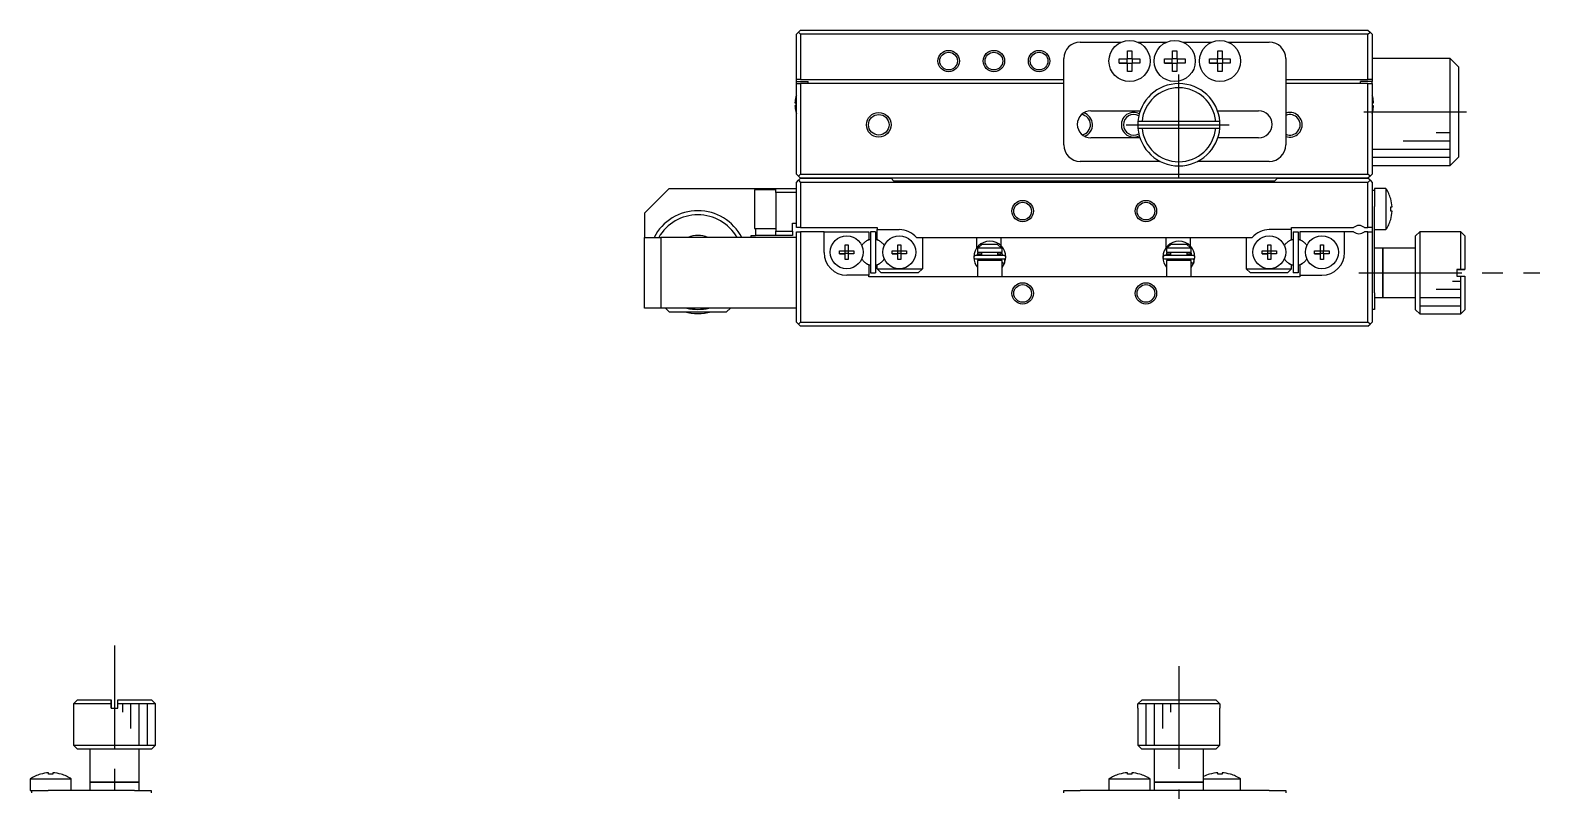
# Model space of a CAD drawing. Extents: x -6 to 377, y 19 to 284.
# Drawn here: x -4.5 to 179.1, y 191.7 to 284.2 of the extents above; entities that cross this region are included whole.
import ezdxf

# ---------------------------------------------------------------- set-up
doc = ezdxf.new("R2010")
doc.units = 0
doc.header["$LTSCALE"] = 10
doc.linetypes.add('CENTER', pattern=[2, 1.25, -0.25, 0.25, -0.25])
doc.layers.get('0').update_dxf_attribs({"linetype": 'CONTINUOUS'})
doc.layers.add('CENTER', color=1, linetype='CENTER')

msp = doc.modelspace()

# ---------------------------------------------------------------- linework, layer by layer
at = {"color": 7, "linetype": 'CONTINUOUS'}
for p, q in [((88.688651, 283.667395), (88.938651, 283.917395)), ((88.688651, 278.167395), (88.688651, 283.667395)), ((88.938651, 283.917395), (89.188651, 284.167395)), ((88.938651, 283.917395), (89.188651, 283.667395)), ((89.188651, 284.167395), (158.188651, 284.167395)), ((158.188651, 283.667395), (89.188651, 283.667395)), ((89.188651, 283.667395), (89.188651, 278.167395)), ((158.188651, 284.167395), (158.438651, 283.917395)), ((158.188651, 283.667395), (158.438651, 283.917395)), ((158.188651, 278.167395), (158.188651, 283.667395)), ((158.438651, 283.917395), (158.688651, 283.667395)), ((158.688651, 283.667395), (158.688651, 278.167395)), ((123.188651, 282.717395), (128.208855, 282.717395)), ((128.928651, 281.675985), (129.448651, 281.675985)), ((128.928651, 280.677395), (128.928651, 281.675985)), ((129.448651, 281.675985), (129.448651, 280.677395)), ((130.168447, 282.717395), (133.708855, 282.717395)), ((134.428651, 281.675985), (134.948651, 281.675985)), ((134.428651, 280.677395), (134.428651, 281.675985)), ((134.948651, 281.675985), (134.948651, 280.677395)), ((135.668447, 282.717395), (139.208855, 282.717395)), ((139.928651, 281.675985), (140.448651, 281.675985)), ((139.928651, 280.677395), (139.928651, 281.675985)), ((140.448651, 281.675985), (140.448651, 280.677395)), ((141.168447, 282.717395), (146.188651, 282.717395)), ((121.188651, 270.217395), (121.188651, 280.717395)), ((127.930061, 280.157395), (127.930061, 280.677395)), ((127.930061, 280.677395), (128.928651, 280.677395)), ((128.928651, 280.157395), (127.930061, 280.157395)), ((127.930061, 280.157395), (128.887276, 280.157395)), ((128.887276, 280.157395), (128.887276, 280.677395)), ((128.928651, 280.157395), (128.887276, 280.157395)), ((128.928651, 280.71877), (129.448651, 280.71877)), ((128.928651, 279.158806), (128.928651, 280.157395)), ((129.448651, 280.11602), (128.928651, 280.11602)), ((129.448651, 279.158806), (128.928651, 279.158806)), ((129.448651, 280.677395), (130.44724, 280.677395)), ((129.448651, 280.157395), (129.448651, 279.158806)), ((130.44724, 280.157395), (129.448651, 280.157395)), ((129.490026, 280.157395), (129.448651, 280.157395)), ((129.490026, 280.677395), (129.490026, 280.157395)), ((130.44724, 280.157395), (129.490026, 280.157395)), ((130.44724, 280.677395), (130.44724, 280.157395)), ((133.430061, 280.157395), (133.430061, 280.677395)), ((133.430061, 280.677395), (134.428651, 280.677395)), ((134.428651, 280.157395), (133.430061, 280.157395)), ((133.430061, 280.157395), (134.387276, 280.157395)), ((134.387276, 280.157395), (134.387276, 280.677395)), ((134.428651, 280.157395), (134.387276, 280.157395)), ((134.428651, 280.71877), (134.948651, 280.71877)), ((134.428651, 279.158806), (134.428651, 280.157395)), ((134.948651, 280.11602), (134.428651, 280.11602)), ((134.948651, 279.158806), (134.428651, 279.158806)), ((134.948651, 280.677395), (135.94724, 280.677395)), ((134.948651, 280.157395), (134.948651, 279.158806)), ((135.94724, 280.157395), (134.948651, 280.157395)), ((134.990026, 280.157395), (134.948651, 280.157395)), ((134.990026, 280.677395), (134.990026, 280.157395)), ((135.94724, 280.157395), (134.990026, 280.157395)), ((135.94724, 280.677395), (135.94724, 280.157395)), ((138.930061, 280.157395), (138.930061, 280.677395)), ((138.930061, 280.677395), (139.928651, 280.677395)), ((139.928651, 280.157395), (138.930061, 280.157395)), ((138.930061, 280.157395), (139.887276, 280.157395)), ((139.887276, 280.157395), (139.887276, 280.677395)), ((139.928651, 280.157395), (139.887276, 280.157395)), ((139.928651, 280.71877), (140.448651, 280.71877)), ((139.928651, 279.158806), (139.928651, 280.157395)), ((140.448651, 280.11602), (139.928651, 280.11602)), ((140.448651, 279.158806), (139.928651, 279.158806)), ((140.448651, 280.677395), (141.44724, 280.677395)), ((140.448651, 280.157395), (140.448651, 279.158806)), ((141.44724, 280.157395), (140.448651, 280.157395)), ((140.490026, 280.157395), (140.448651, 280.157395)), ((140.490026, 280.677395), (140.490026, 280.157395)), ((141.44724, 280.157395), (140.490026, 280.157395)), ((141.44724, 280.677395), (141.44724, 280.157395)), ((148.188651, 280.717395), (148.188651, 270.217395)), ((168.188651, 280.717395), (158.688651, 280.717395)), ((168.188651, 274.158527), (168.188651, 280.717395)), ((169.188651, 279.717395), (168.188651, 280.717395)), ((169.188651, 279.717395), (169.188651, 274.167584)), ((89.188651, 278.167395), (88.688651, 278.167395)), ((88.688651, 277.917395), (88.688651, 278.167395)), ((88.688651, 277.917395), (90.088651, 277.917395)), ((88.688651, 277.667395), (88.688651, 277.917395)), ((88.688651, 266.667395), (88.688651, 277.667395)), ((88.688651, 277.667395), (89.188651, 277.667395)), ((89.188651, 278.167395), (121.188651, 278.167395)), ((89.188651, 277.667395), (89.188651, 266.667395)), ((121.188651, 277.667395), (89.188651, 277.667395)), ((90.088651, 277.667395), (90.088651, 277.917395)), ((148.188651, 278.167395), (158.188651, 278.167395)), ((158.188651, 277.667395), (148.188651, 277.667395)), ((158.688651, 277.917395), (157.288651, 277.917395)), ((157.288651, 277.667395), (157.288651, 277.917395)), ((158.688651, 278.167395), (158.188651, 278.167395)), ((158.188651, 266.667395), (158.188651, 277.667395)), ((158.188651, 277.667395), (158.688651, 277.667395)), ((158.688651, 278.167395), (158.688651, 277.917395)), ((158.688651, 277.667395), (158.688651, 277.917395)), ((158.688651, 277.667395), (158.688651, 266.667395)), ((88.614507, 276.056011), (88.619129, 276.053757)), ((158.758173, 276.053757), (158.762795, 276.056011)), ((88.498792, 275.347395), (88.619129, 275.347395)), ((88.619129, 274.987395), (88.498792, 274.987395)), ((88.619129, 274.281034), (88.614507, 274.278779)), ((88.619129, 275.347395), (88.619129, 274.987395)), ((124.488651, 274.367395), (130.486524, 274.367395)), ((139.890778, 274.367395), (144.888651, 274.367395)), ((158.758173, 275.347395), (158.87851, 275.347395)), ((158.758173, 274.987395), (158.758173, 275.347395)), ((158.87851, 274.987395), (158.758173, 274.987395)), ((158.762795, 274.278779), (158.758173, 274.281034)), ((168.188651, 267.717395), (168.188651, 274.158527)), ((169.188651, 274.167584), (169.188651, 268.717395)), ((130.706464, 273.067395), (130.204677, 273.067395)), ((130.204677, 272.267395), (130.706464, 272.267395)), ((130.204677, 272.267395), (140.172625, 272.267395)), ((139.670838, 273.067395), (130.706464, 273.067395)), ((130.706464, 272.267395), (139.670838, 272.267395)), ((140.172625, 273.067395), (139.670838, 273.067395)), ((139.670838, 272.267395), (140.172625, 272.267395)), ((130.451563, 271.067395), (124.488651, 271.067395)), ((144.888651, 271.067395), (139.925739, 271.067395)), ((132.908848, 268.217395), (123.188651, 268.217395)), ((146.188651, 268.217395), (137.468453, 268.217395)), ((168.188651, 267.717395), (169.188651, 268.717395)), ((88.938651, 266.417395), (88.688651, 266.667395)), ((89.188651, 266.667395), (88.938651, 266.417395)), ((89.188651, 266.167395), (88.938651, 266.417395)), ((89.188651, 266.667395), (158.188651, 266.667395)), ((158.438651, 266.417395), (158.188651, 266.667395)), ((158.438651, 266.417395), (158.188651, 266.167395)), ((158.688651, 266.667395), (158.438651, 266.417395)), ((158.688651, 267.717395), (168.188651, 267.717395)), ((73.188651, 264.917395), (70.188651, 261.917395)), ((73.188651, 264.917395), (83.688651, 264.917395)), ((83.588651, 264.767395), (83.588651, 260.067395)), ((86.188651, 264.767395), (83.588651, 264.767395)), ((83.688651, 264.848217), (83.688651, 264.917395)), ((83.688651, 264.917395), (86.188651, 264.917395)), ((83.688651, 264.848217), (83.688651, 264.767395)), ((86.188651, 264.848217), (83.688651, 264.848217)), ((86.188651, 264.917395), (88.688651, 264.917395)), ((86.188651, 264.417395), (86.188651, 264.917395)), ((88.688651, 264.417395), (86.188651, 264.417395)), ((86.188651, 264.417395), (86.188651, 259.717395)), ((88.688651, 265.667395), (88.938651, 265.917395)), ((88.688651, 260.167395), (88.688651, 265.667395)), ((89.188651, 266.167395), (88.938651, 265.917395)), ((88.938651, 265.917395), (89.188651, 265.667395)), ((89.188651, 266.167395), (100.188651, 266.167395)), ((158.188651, 266.167395), (89.188651, 266.167395)), ((89.188651, 265.667395), (89.188651, 260.167395)), ((158.188651, 265.667395), (89.188651, 265.667395)), ((100.538651, 265.817395), (100.188651, 266.167395)), ((146.838651, 265.817395), (100.538651, 265.817395)), ((147.188651, 266.167395), (146.838651, 265.817395)), ((147.188651, 266.167395), (158.188651, 266.167395)), ((158.438651, 265.917395), (158.188651, 266.167395)), ((158.188651, 265.667395), (158.438651, 265.917395)), ((158.188651, 260.167395), (158.188651, 265.667395)), ((158.438651, 265.917395), (158.688651, 265.667395)), ((158.688651, 265.667395), (158.688651, 260.167395)), ((158.688651, 264.717395), (158.988651, 264.717395)), ((158.988651, 264.917395), (158.988651, 264.717395)), ((160.380308, 264.917395), (158.988651, 264.917395)), ((158.988651, 264.717395), (158.988651, 262.717395)), ((160.380308, 264.917395), (160.380308, 259.917395)), ((158.988651, 261.342395), (158.988651, 262.717395)), ((160.951232, 263.675985), (160.958087, 263.679328)), ((160.951232, 262.157395), (160.951232, 262.677395)), ((160.951232, 262.677395), (161.123603, 262.677395)), ((70.188651, 261.917395), (70.188651, 258.967395)), ((158.988651, 252.217395), (158.988651, 261.342395)), ((161.123603, 262.157395), (160.951232, 262.157395)), ((160.958087, 261.155462), (160.951232, 261.158806)), ((70.188651, 250.367395), (70.188651, 258.967395)), ((70.188651, 258.967395), (72.188651, 258.967395)), ((72.188651, 258.967395), (72.188651, 250.367395)), ((88.688651, 258.967395), (72.188651, 258.967395)), ((83.188651, 258.967395), (83.188651, 259.217395)), ((83.188651, 259.217395), (83.688651, 259.217395)), ((83.588651, 260.067395), (86.188651, 260.067395)), ((83.688651, 260.067395), (83.688651, 259.257659)), ((83.688651, 259.257659), (86.188651, 259.257659)), ((83.688651, 259.217395), (83.688651, 259.257659)), ((86.188651, 259.217395), (83.688651, 259.217395)), ((86.188651, 259.717395), (88.188651, 259.717395)), ((86.188651, 259.217395), (86.188651, 259.717395)), ((88.188651, 259.217395), (86.188651, 259.217395)), ((88.188651, 260.717395), (88.688651, 260.717395)), ((88.188651, 259.717395), (88.188651, 260.717395)), ((88.188651, 259.717395), (88.188651, 259.217395)), ((89.188651, 260.167395), (88.688651, 260.167395)), ((88.688651, 248.667395), (88.688651, 259.667395)), ((88.688651, 259.667395), (89.188651, 259.667395)), ((89.188651, 260.167395), (98.488651, 260.167395)), ((89.188651, 259.667395), (89.188651, 248.667395)), ((92.038651, 259.667395), (89.188651, 259.667395)), ((92.038651, 257.117395), (92.038651, 259.667395)), ((92.038651, 259.667395), (97.488651, 259.667395)), ((97.488651, 259.667395), (97.488651, 258.711807)), ((97.688651, 259.667395), (97.688651, 254.667395)), ((98.288651, 259.667395), (97.688651, 259.667395)), ((98.288651, 259.667395), (98.288651, 254.667395)), ((98.488651, 260.167395), (98.488651, 259.917395)), ((98.488651, 259.917395), (101.188651, 259.917395)), ((98.488651, 258.711807), (98.488651, 259.917395)), ((103.267713, 258.967395), (111.013651, 258.967395)), ((103.988651, 258.967395), (103.988651, 255.167395)), ((110.588651, 258.967395), (110.588651, 257.649468)), ((111.013651, 258.967395), (113.163651, 258.967395)), ((113.163651, 258.967395), (134.013651, 258.967395)), ((113.588651, 257.918712), (113.588651, 258.967395)), ((133.588651, 258.967395), (133.588651, 257.649468)), ((134.013651, 258.967395), (136.163651, 258.967395)), ((136.163651, 258.967395), (144.109589, 258.967395)), ((136.588651, 257.918712), (136.588651, 258.967395)), ((143.388651, 258.967395), (143.388651, 255.167395)), ((148.888651, 259.917395), (146.188651, 259.917395)), ((148.888651, 260.167395), (156.427213, 260.167395)), ((148.888651, 259.917395), (148.888651, 260.167395)), ((148.888651, 258.711807), (148.888651, 259.917395)), ((149.088651, 259.667395), (149.088651, 254.667395)), ((149.088651, 259.667395), (149.688651, 259.667395)), ((149.688651, 259.667395), (149.688651, 254.667395)), ((149.888651, 259.667395), (149.888651, 258.711807)), ((155.338651, 259.667395), (149.888651, 259.667395)), ((155.338651, 257.117395), (155.338651, 259.667395)), ((156.427213, 259.667395), (155.338651, 259.667395)), ((157.750089, 260.167395), (158.188651, 260.167395)), ((158.188651, 259.667395), (157.750089, 259.667395)), ((158.688651, 260.167395), (158.188651, 260.167395)), ((158.188651, 248.667395), (158.188651, 259.667395)), ((158.188651, 259.667395), (158.688651, 259.667395)), ((158.688651, 260.167395), (158.688651, 259.667395)), ((158.688651, 259.667395), (158.688651, 248.667395)), ((158.988651, 259.917395), (160.380308, 259.917395)), ((164.488651, 259.667395), (163.988651, 259.167395)), ((163.988651, 254.667395), (163.988651, 259.167395)), ((164.488651, 259.667395), (164.488651, 254.667395)), ((169.488651, 259.667395), (164.488651, 259.667395)), ((169.488651, 255.067395), (169.488651, 259.667395)), ((169.988651, 259.167395), (169.488651, 259.667395)), ((169.988651, 259.167395), (169.988651, 255.067395)), ((93.902289, 257.347395), (94.608651, 257.347395)), ((93.902289, 256.987395), (93.902289, 257.347395)), ((94.608651, 258.053757), (94.968651, 258.053757)), ((94.608651, 257.347395), (94.608651, 258.053757)), ((94.619023, 257.337023), (94.608651, 257.347395)), ((94.619023, 257.337023), (94.958279, 257.337023)), ((94.619023, 256.997767), (94.619023, 257.337023)), ((94.958279, 257.337023), (94.968651, 257.347395)), ((94.958279, 257.337023), (94.958279, 256.997767)), ((94.968651, 258.053757), (94.968651, 257.347395)), ((94.968651, 257.347395), (95.675012, 257.347395)), ((95.675012, 257.347395), (95.675012, 256.987395)), ((97.488651, 258.711807), (97.194901, 258.54221)), ((98.782401, 258.54221), (98.488651, 258.711807)), ((100.302289, 257.347395), (101.008651, 257.347395)), ((100.302289, 256.987395), (100.302289, 257.347395)), ((101.008651, 258.053757), (101.368651, 258.053757)), ((101.008651, 257.347395), (101.008651, 258.053757)), ((101.019023, 257.337023), (101.008651, 257.347395)), ((101.019023, 257.337023), (101.358279, 257.337023)), ((101.019023, 256.997767), (101.019023, 257.337023)), ((101.358279, 257.337023), (101.368651, 257.347395)), ((101.358279, 257.337023), (101.358279, 256.997767)), ((101.368651, 258.053757), (101.368651, 257.347395)), ((101.368651, 257.347395), (102.075012, 257.347395)), ((102.075012, 257.347395), (102.075012, 256.987395)), ((110.655247, 256.755943), (110.765793, 257.167544)), ((110.742968, 257.667395), (110.688651, 257.667395)), ((110.688651, 257.667395), (110.688651, 257.167395)), ((110.688651, 257.167395), (113.688651, 257.167395)), ((110.742968, 257.667395), (111.272136, 258.167395)), ((113.634334, 257.667395), (110.742968, 257.667395)), ((111.188651, 257.167395), (111.188651, 256.755889)), ((111.272136, 258.167395), (113.105166, 258.167395)), ((113.105166, 258.167395), (113.634334, 257.667395)), ((113.188651, 256.755889), (113.188651, 257.167395)), ((113.588651, 256.967395), (113.588651, 257.167395)), ((113.630971, 257.167585), (113.742187, 256.75591)), ((113.688651, 257.667395), (113.634334, 257.667395)), ((113.688651, 257.167395), (113.688651, 257.667395)), ((133.655247, 256.755943), (133.765793, 257.167544)), ((133.742968, 257.667395), (133.688651, 257.667395)), ((133.688651, 257.667395), (133.688651, 257.167395)), ((133.688651, 257.167395), (136.688651, 257.167395)), ((133.742968, 257.667395), (134.272136, 258.167395)), ((136.634334, 257.667395), (133.742968, 257.667395)), ((134.188651, 257.167395), (134.188651, 256.755889)), ((134.272136, 258.167395), (136.105166, 258.167395)), ((136.105166, 258.167395), (136.634334, 257.667395)), ((136.188651, 256.755889), (136.188651, 257.167395)), ((136.588651, 256.967395), (136.588651, 257.167395)), ((136.630971, 257.167585), (136.742187, 256.75591)), ((136.688651, 257.667395), (136.634334, 257.667395)), ((136.688651, 257.167395), (136.688651, 257.667395)), ((145.302289, 257.347395), (146.008651, 257.347395)), ((145.302289, 256.987395), (145.302289, 257.347395)), ((146.008651, 258.053757), (146.368651, 258.053757)), ((146.008651, 257.347395), (146.008651, 258.053757)), ((146.019023, 257.337023), (146.008651, 257.347395)), ((146.019023, 257.337023), (146.358279, 257.337023)), ((146.019023, 256.997767), (146.019023, 257.337023)), ((146.358279, 257.337023), (146.368651, 257.347395)), ((146.358279, 257.337023), (146.358279, 256.997767)), ((146.368651, 258.053757), (146.368651, 257.347395)), ((146.368651, 257.347395), (147.075012, 257.347395)), ((147.075012, 257.347395), (147.075012, 256.987395)), ((148.594901, 258.54221), (148.888651, 258.711807)), ((149.888651, 258.711807), (150.182401, 258.54221)), ((151.702289, 257.347395), (152.408651, 257.347395)), ((151.702289, 256.987395), (151.702289, 257.347395)), ((152.408651, 258.053757), (152.768651, 258.053757)), ((152.408651, 257.347395), (152.408651, 258.053757)), ((152.419023, 257.337023), (152.408651, 257.347395)), ((152.419023, 257.337023), (152.758279, 257.337023)), ((152.419023, 256.997767), (152.419023, 257.337023)), ((152.758279, 257.337023), (152.768651, 257.347395)), ((152.758279, 257.337023), (152.758279, 256.997767)), ((152.768651, 258.053757), (152.768651, 257.347395)), ((152.768651, 257.347395), (153.475012, 257.347395)), ((153.475012, 257.347395), (153.475012, 256.987395)), ((159.988651, 257.667395), (158.988651, 257.667395)), ((159.988651, 257.667395), (159.988651, 254.667395)), ((159.988651, 254.667395), (159.988651, 257.667395)), ((163.988651, 257.667395), (159.988651, 257.667395)), ((94.608651, 256.987395), (93.902289, 256.987395)), ((93.902289, 256.987395), (94.608651, 256.987395)), ((94.619023, 256.997767), (94.608651, 256.987395)), ((94.608651, 256.281034), (94.608651, 256.987395)), ((94.968651, 256.281034), (94.608651, 256.281034)), ((94.958279, 256.997767), (94.619023, 256.997767)), ((94.958279, 256.997767), (94.968651, 256.987395)), ((94.968651, 256.987395), (94.968651, 256.281034)), ((95.675012, 256.987395), (94.968651, 256.987395)), ((95.675012, 256.987395), (94.968651, 256.987395)), ((97.194901, 255.79258), (97.488651, 255.622983)), ((97.488651, 255.622983), (97.488651, 254.367395)), ((98.488651, 255.622983), (98.782401, 255.79258)), ((98.488651, 255.167395), (98.488651, 255.622983)), ((101.008651, 256.987395), (100.302289, 256.987395)), ((100.302289, 256.987395), (101.008651, 256.987395)), ((101.019023, 256.997767), (101.008651, 256.987395)), ((101.008651, 256.281034), (101.008651, 256.987395)), ((101.368651, 256.281034), (101.008651, 256.281034)), ((101.358279, 256.997767), (101.019023, 256.997767)), ((101.358279, 256.997767), (101.368651, 256.987395)), ((101.368651, 256.987395), (101.368651, 256.281034)), ((102.075012, 256.987395), (101.368651, 256.987395)), ((102.075012, 256.987395), (101.368651, 256.987395)), ((110.388628, 255.853746), (110.389056, 255.852435)), ((110.389056, 255.852435), (110.389441, 255.851257)), ((110.389441, 255.851257), (110.389858, 255.849994)), ((110.389858, 255.849994), (110.390554, 255.847902)), ((110.390554, 255.847902), (110.391442, 255.845262)), ((110.391442, 255.845262), (110.391799, 255.844212)), ((110.391799, 255.844212), (110.392455, 255.842295)), ((110.392455, 255.842295), (110.392867, 255.841102)), ((110.392867, 255.841102), (110.394374, 255.836793)), ((110.394374, 255.836793), (110.39488, 255.835364)), ((110.39488, 255.835364), (110.395889, 255.832552)), ((110.395889, 255.832552), (110.410486, 255.795502)), ((110.41072, 255.799164), (110.410218, 255.796767)), ((110.410218, 255.796767), (110.410946, 255.797073)), ((110.410486, 255.795502), (110.410218, 255.796767)), ((113.948559, 256.755889), (110.448559, 256.755889)), ((110.448559, 256.365889), (113.948559, 256.365889)), ((113.688651, 256.167395), (110.688651, 256.167395)), ((110.688651, 256.167395), (110.688651, 254.167395)), ((110.696774, 256.967395), (111.188651, 256.967395)), ((110.763289, 256.167414), (110.764313, 256.170166)), ((110.764313, 256.170166), (110.770005, 256.184138)), ((110.770005, 256.184138), (110.776396, 256.197804)), ((110.776396, 256.197804), (110.783468, 256.211128)), ((110.783468, 256.211128), (110.791202, 256.224077)), ((110.791202, 256.224077), (110.799575, 256.236618)), ((110.799575, 256.236618), (110.808565, 256.248722)), ((110.808565, 256.248722), (110.818148, 256.260359)), ((110.818148, 256.260359), (110.828298, 256.271501)), ((110.828298, 256.271501), (110.838987, 256.282121)), ((110.838987, 256.282121), (110.850189, 256.292196)), ((110.850189, 256.292196), (110.861874, 256.301702)), ((110.861874, 256.301702), (110.874011, 256.310617)), ((110.874011, 256.310617), (110.886571, 256.318922)), ((110.886571, 256.318922), (110.899522, 256.326597)), ((110.899522, 256.326597), (110.912831, 256.333626)), ((110.912831, 256.333626), (110.926467, 256.339994)), ((110.926467, 256.339994), (110.940394, 256.345687)), ((110.940394, 256.345687), (110.954581, 256.350692)), ((110.954581, 256.350692), (110.968992, 256.355)), ((110.968992, 256.355), (110.983593, 256.3586)), ((110.983593, 256.3586), (110.99835, 256.361486)), ((110.99835, 256.361486), (111.013228, 256.363652)), ((111.013228, 256.363652), (111.02819, 256.365092)), ((111.02819, 256.365092), (111.043203, 256.365806)), ((111.043203, 256.365806), (111.05024, 256.365889)), ((111.088651, 256.967395), (111.088651, 256.755889)), ((111.088651, 256.365889), (111.088651, 256.167395)), ((111.188651, 256.365889), (111.188651, 256.167395)), ((113.188651, 256.967395), (113.588651, 256.967395)), ((113.188651, 256.167395), (113.188651, 256.365889)), ((113.346879, 256.365889), (113.361113, 256.365555)), ((113.361113, 256.365555), (113.376102, 256.364493)), ((113.376102, 256.364493), (113.39102, 256.362706)), ((113.39102, 256.362706), (113.405832, 256.360197)), ((113.405832, 256.360197), (113.420503, 256.356973)), ((113.420503, 256.356973), (113.434999, 256.353041)), ((113.434999, 256.353041), (113.449286, 256.348408)), ((113.449286, 256.348408), (113.463329, 256.343086)), ((113.463329, 256.343086), (113.477095, 256.337087)), ((113.477095, 256.337087), (113.490552, 256.330422)), ((113.490552, 256.330422), (113.503666, 256.323107)), ((113.503666, 256.323107), (113.516406, 256.315159)), ((113.516406, 256.315159), (113.528741, 256.306594)), ((113.528741, 256.306594), (113.54064, 256.297433)), ((113.54064, 256.297433), (113.552074, 256.287694)), ((113.552074, 256.287694), (113.563014, 256.277402)), ((113.563014, 256.277402), (113.573431, 256.266578)), ((113.573431, 256.266578), (113.5833, 256.255248)), ((113.5833, 256.255248), (113.592594, 256.243438)), ((113.592594, 256.243438), (113.601289, 256.231177)), ((113.601289, 256.231177), (113.609361, 256.218492)), ((113.609361, 256.218492), (113.616789, 256.205415)), ((113.616789, 256.205415), (113.623551, 256.191977)), ((113.623551, 256.191977), (113.629629, 256.178212)), ((113.629629, 256.178212), (113.633829, 256.167418)), ((113.981897, 255.786816), (113.688641, 255.891095)), ((113.688651, 254.167395), (113.688651, 256.167395)), ((113.700049, 255.895485), (113.688651, 255.901663)), ((113.688874, 255.312958), (113.985822, 255.795921)), ((113.712164, 255.88915), (113.700049, 255.895485)), ((113.724914, 255.882703), (113.712164, 255.88915)), ((113.738216, 255.876186), (113.724914, 255.882703)), ((113.751979, 255.869642), (113.738216, 255.876186)), ((113.766112, 255.863115), (113.751979, 255.869642)), ((113.780521, 255.856648), (113.766112, 255.863115)), ((113.795109, 255.850286), (113.780521, 255.856648)), ((113.809779, 255.84407), (113.795109, 255.850286)), ((113.824432, 255.838043), (113.809779, 255.84407)), ((113.838972, 255.832243), (113.824432, 255.838043)), ((113.8533, 255.82671), (113.838972, 255.832243)), ((113.867321, 255.821482), (113.8533, 255.82671)), ((113.880942, 255.816592), (113.867321, 255.821482)), ((113.894071, 255.812074), (113.880942, 255.816592)), ((113.906621, 255.807957), (113.894071, 255.812074)), ((113.918507, 255.80427), (113.906621, 255.807957)), ((113.929651, 255.801036), (113.918507, 255.80427)), ((113.939978, 255.798278), (113.929651, 255.801036)), ((113.949419, 255.796014), (113.939978, 255.798278)), ((113.957911, 255.794259), (113.949419, 255.796014)), ((113.965398, 255.793025), (113.957911, 255.794259)), ((113.971828, 255.792319), (113.965398, 255.793025)), ((113.97716, 255.792148), (113.971828, 255.792319)), ((113.975855, 256.359257), (113.97193, 256.367405)), ((113.972993, 255.766625), (114.142277, 256.533741)), ((113.989766, 256.327884), (113.975855, 256.359257)), ((113.981357, 255.792511), (113.97716, 255.792148)), ((113.984391, 255.793406), (113.981357, 255.792511)), ((113.986244, 255.794828), (113.984391, 255.793406)), ((113.986901, 255.796767), (113.986244, 255.794828)), ((113.986633, 255.795502), (113.998708, 255.825678)), ((114.002091, 256.295868), (113.989766, 256.327884)), ((113.998708, 255.825678), (114.00989, 255.858109)), ((114.012801, 256.263288), (114.002091, 256.295868)), ((114.00989, 255.858109), (114.019435, 255.891049)), ((114.021868, 256.230224), (114.012801, 256.263288)), ((114.019435, 255.891049), (114.02732, 255.924415)), ((114.029272, 256.196755), (114.021868, 256.230224)), ((114.02732, 255.924415), (114.033528, 255.958125)), ((114.034994, 256.162966), (114.029272, 256.196755)), ((114.033528, 255.958125), (114.038042, 255.992097)), ((114.039021, 256.128937), (114.034994, 256.162966)), ((114.038042, 255.992097), (114.040854, 256.026248)), ((114.041344, 256.094752), (114.039021, 256.128937)), ((114.040854, 256.026248), (114.041955, 256.060494)), ((114.041955, 256.060494), (114.041344, 256.094752)), ((133.388628, 255.853746), (133.389056, 255.852435)), ((133.389056, 255.852435), (133.389441, 255.851257)), ((133.389441, 255.851257), (133.389858, 255.849994)), ((133.389858, 255.849994), (133.390554, 255.847902)), ((133.390554, 255.847902), (133.391442, 255.845262)), ((133.391442, 255.845262), (133.391799, 255.844212)), ((133.391799, 255.844212), (133.392455, 255.842295)), ((133.392455, 255.842295), (133.392867, 255.841102)), ((133.392867, 255.841102), (133.394374, 255.836793)), ((133.394374, 255.836793), (133.39488, 255.835364)), ((133.39488, 255.835364), (133.395889, 255.832552)), ((133.395889, 255.832552), (133.410486, 255.795502)), ((133.41072, 255.799164), (133.410218, 255.796767)), ((133.410218, 255.796767), (133.410946, 255.797073)), ((133.410486, 255.795502), (133.410218, 255.796767)), ((136.948559, 256.755889), (133.448559, 256.755889)), ((133.448559, 256.365889), (136.948559, 256.365889)), ((136.688651, 256.167395), (133.688651, 256.167395)), ((133.688651, 256.167395), (133.688651, 254.167395)), ((133.696774, 256.967395), (134.188651, 256.967395)), ((133.763289, 256.167414), (133.764313, 256.170166)), ((133.764313, 256.170166), (133.770005, 256.184138)), ((133.770005, 256.184138), (133.776396, 256.197804)), ((133.776396, 256.197804), (133.783468, 256.211128)), ((133.783468, 256.211128), (133.791202, 256.224077)), ((133.791202, 256.224077), (133.799575, 256.236618)), ((133.799575, 256.236618), (133.808565, 256.248722)), ((133.808565, 256.248722), (133.818148, 256.260359)), ((133.818148, 256.260359), (133.828298, 256.271501)), ((133.828298, 256.271501), (133.838987, 256.282121)), ((133.838987, 256.282121), (133.850189, 256.292196)), ((133.850189, 256.292196), (133.861874, 256.301702)), ((133.861874, 256.301702), (133.874011, 256.310617)), ((133.874011, 256.310617), (133.886571, 256.318922)), ((133.886571, 256.318922), (133.899522, 256.326597)), ((133.899522, 256.326597), (133.912831, 256.333626)), ((133.912831, 256.333626), (133.926467, 256.339994)), ((133.926467, 256.339994), (133.940394, 256.345687)), ((133.940394, 256.345687), (133.954581, 256.350692)), ((133.954581, 256.350692), (133.968992, 256.355)), ((133.968992, 256.355), (133.983593, 256.3586)), ((133.983593, 256.3586), (133.99835, 256.361486)), ((133.99835, 256.361486), (134.013228, 256.363652)), ((134.013228, 256.363652), (134.02819, 256.365092)), ((134.02819, 256.365092), (134.043203, 256.365806)), ((134.043203, 256.365806), (134.05024, 256.365889)), ((134.088651, 256.967395), (134.088651, 256.755889)), ((134.088651, 256.365889), (134.088651, 256.167395)), ((134.188651, 256.365889), (134.188651, 256.167395)), ((136.188651, 256.967395), (136.588651, 256.967395)), ((136.188651, 256.167395), (136.188651, 256.365889)), ((136.346879, 256.365889), (136.361113, 256.365555)), ((136.361113, 256.365555), (136.376102, 256.364493)), ((136.376102, 256.364493), (136.39102, 256.362706)), ((136.39102, 256.362706), (136.405832, 256.360197)), ((136.405832, 256.360197), (136.420503, 256.356973)), ((136.420503, 256.356973), (136.434999, 256.353041)), ((136.434999, 256.353041), (136.449286, 256.348408)), ((136.449286, 256.348408), (136.463329, 256.343086)), ((136.463329, 256.343086), (136.477095, 256.337087)), ((136.477095, 256.337087), (136.490552, 256.330422)), ((136.490552, 256.330422), (136.503666, 256.323107)), ((136.503666, 256.323107), (136.516406, 256.315159)), ((136.516406, 256.315159), (136.528741, 256.306594)), ((136.528741, 256.306594), (136.54064, 256.297433)), ((136.54064, 256.297433), (136.552074, 256.287694)), ((136.552074, 256.287694), (136.563014, 256.277402)), ((136.563014, 256.277402), (136.573431, 256.266578)), ((136.573431, 256.266578), (136.5833, 256.255248)), ((136.5833, 256.255248), (136.592594, 256.243438)), ((136.592594, 256.243438), (136.601289, 256.231177)), ((136.601289, 256.231177), (136.609361, 256.218492)), ((136.609361, 256.218492), (136.616789, 256.205415)), ((136.616789, 256.205415), (136.623551, 256.191977)), ((136.623551, 256.191977), (136.629629, 256.178212)), ((136.629629, 256.178212), (136.633829, 256.167418)), ((136.981897, 255.786816), (136.688641, 255.891095)), ((136.688651, 254.167395), (136.688651, 256.167395)), ((136.700049, 255.895485), (136.688651, 255.901663)), ((136.688874, 255.312958), (136.985822, 255.795921)), ((136.712164, 255.88915), (136.700049, 255.895485)), ((136.724914, 255.882703), (136.712164, 255.88915)), ((136.738216, 255.876186), (136.724914, 255.882703)), ((136.751979, 255.869642), (136.738216, 255.876186)), ((136.766112, 255.863115), (136.751979, 255.869642)), ((136.780521, 255.856648), (136.766112, 255.863115)), ((136.795109, 255.850286), (136.780521, 255.856648)), ((136.809779, 255.84407), (136.795109, 255.850286)), ((136.824432, 255.838043), (136.809779, 255.84407)), ((136.838972, 255.832243), (136.824432, 255.838043)), ((136.8533, 255.82671), (136.838972, 255.832243)), ((136.867321, 255.821482), (136.8533, 255.82671)), ((136.880942, 255.816592), (136.867321, 255.821482)), ((136.894071, 255.812074), (136.880942, 255.816592)), ((136.906621, 255.807957), (136.894071, 255.812074)), ((136.918507, 255.80427), (136.906621, 255.807957)), ((136.929651, 255.801036), (136.918507, 255.80427)), ((136.939978, 255.798278), (136.929651, 255.801036)), ((136.949419, 255.796014), (136.939978, 255.798278)), ((136.957911, 255.794259), (136.949419, 255.796014)), ((136.965398, 255.793025), (136.957911, 255.794259)), ((136.971828, 255.792319), (136.965398, 255.793025)), ((136.97716, 255.792148), (136.971828, 255.792319)), ((136.975855, 256.359257), (136.97193, 256.367405)), ((136.972993, 255.766625), (136.98166, 255.786296)), ((136.989766, 256.327884), (136.975855, 256.359257)), ((136.981357, 255.792511), (136.97716, 255.792148)), ((136.984391, 255.793406), (136.981357, 255.792511)), ((136.98166, 255.786296), (137.142277, 256.533741)), ((136.986244, 255.794828), (136.984391, 255.793406)), ((136.986901, 255.796767), (136.986244, 255.794828)), ((136.986633, 255.795502), (136.998708, 255.825678)), ((137.002091, 256.295868), (136.989766, 256.327884)), ((136.998708, 255.825678), (137.00989, 255.858109)), ((137.012801, 256.263288), (137.002091, 256.295868)), ((137.00989, 255.858109), (137.019435, 255.891049)), ((137.021868, 256.230224), (137.012801, 256.263288)), ((137.019435, 255.891049), (137.02732, 255.924415)), ((137.029272, 256.196755), (137.021868, 256.230224)), ((137.02732, 255.924415), (137.033528, 255.958125)), ((137.034994, 256.162966), (137.029272, 256.196755)), ((137.033528, 255.958125), (137.038042, 255.992097)), ((137.039021, 256.128937), (137.034994, 256.162966)), ((137.038042, 255.992097), (137.040854, 256.026248)), ((137.041344, 256.094752), (137.039021, 256.128937)), ((137.040854, 256.026248), (137.041955, 256.060494)), ((137.041955, 256.060494), (137.041344, 256.094752)), ((146.008651, 256.987395), (145.302289, 256.987395)), ((145.302289, 256.987395), (146.008651, 256.987395)), ((146.019023, 256.997767), (146.008651, 256.987395)), ((146.008651, 256.281034), (146.008651, 256.987395)), ((146.368651, 256.281034), (146.008651, 256.281034)), ((146.358279, 256.997767), (146.019023, 256.997767)), ((146.358279, 256.997767), (146.368651, 256.987395)), ((146.368651, 256.987395), (146.368651, 256.281034)), ((147.075012, 256.987395), (146.368651, 256.987395)), ((147.075012, 256.987395), (146.368651, 256.987395)), ((148.888651, 255.622983), (148.594901, 255.79258)), ((148.888651, 255.167395), (148.888651, 255.622983)), ((150.182401, 255.79258), (149.888651, 255.622983)), ((149.888651, 255.622983), (149.888651, 254.367395)), ((152.408651, 256.987395), (151.702289, 256.987395)), ((151.702289, 256.987395), (152.408651, 256.987395)), ((152.419023, 256.997767), (152.408651, 256.987395)), ((152.408651, 256.281034), (152.408651, 256.987395)), ((152.768651, 256.281034), (152.408651, 256.281034)), ((152.758279, 256.997767), (152.419023, 256.997767)), ((152.758279, 256.997767), (152.768651, 256.987395)), ((152.768651, 256.987395), (152.768651, 256.281034)), ((153.475012, 256.987395), (152.768651, 256.987395)), ((153.475012, 256.987395), (152.768651, 256.987395)), ((97.488651, 254.367395), (94.788651, 254.367395)), ((97.488651, 254.167395), (97.488651, 254.367395)), ((149.888651, 254.167395), (97.488651, 254.167395)), ((97.688651, 254.667395), (98.288651, 254.667395)), ((98.488651, 255.167395), (101.188651, 255.167395)), ((98.988651, 254.667395), (98.488651, 255.167395)), ((103.488651, 254.667395), (98.988651, 254.667395)), ((101.188651, 255.167395), (103.988651, 255.167395)), ((103.988651, 255.167395), (103.488651, 254.667395)), ((143.388651, 255.167395), (146.188651, 255.167395)), ((143.888651, 254.667395), (143.388651, 255.167395)), ((148.388651, 254.667395), (143.888651, 254.667395)), ((146.188651, 255.167395), (148.888651, 255.167395)), ((148.888651, 255.167395), (148.388651, 254.667395)), ((149.688651, 254.667395), (149.088651, 254.667395)), ((149.888651, 254.367395), (149.888651, 254.167395)), ((149.888651, 254.367395), (152.588651, 254.367395)), ((159.988651, 254.667395), (159.988651, 251.667395)), ((159.988651, 251.667395), (159.988651, 254.667395)), ((163.988651, 250.167395), (163.988651, 254.667395)), ((164.488651, 254.667395), (164.488651, 249.667395)), ((168.988651, 255.067395), (168.988651, 254.267395)), ((168.988651, 255.067395), (169.488651, 255.067395)), ((169.488651, 255.067395), (168.988651, 255.067395)), ((168.988651, 254.267395), (169.488651, 254.267395)), ((169.988651, 255.067395), (169.488651, 255.067395)), ((169.488651, 255.067395), (169.988651, 255.067395)), ((169.488651, 249.667395), (169.488651, 254.267395)), ((169.488651, 254.267395), (169.988651, 254.267395)), ((169.988651, 254.267395), (169.988651, 250.167395)), ((158.988651, 252.217395), (158.988651, 250.217395)), ((158.988651, 251.667395), (159.988651, 251.667395)), ((159.988651, 251.667395), (163.988651, 251.667395)), ((72.188651, 250.367395), (70.188651, 250.367395)), ((88.688651, 250.367395), (72.188651, 250.367395)), ((72.738651, 250.367395), (73.188651, 249.917395)), ((73.188651, 249.917395), (80.188651, 249.917395)), ((80.188651, 249.917395), (80.638651, 250.367395)), ((158.988651, 250.217395), (158.688651, 250.217395)), ((163.988651, 250.167395), (164.488651, 249.667395)), ((169.488651, 249.667395), (169.988651, 250.167395)), ((88.938651, 248.417395), (88.688651, 248.667395)), ((89.188651, 248.667395), (88.938651, 248.417395)), ((89.188651, 248.167395), (88.938651, 248.417395)), ((89.188651, 248.667395), (158.188651, 248.667395)), ((158.188651, 248.167395), (89.188651, 248.167395)), ((158.438651, 248.417395), (158.188651, 248.667395)), ((158.188651, 248.167395), (158.438651, 248.417395)), ((158.688651, 248.667395), (158.438651, 248.417395)), ((164.488651, 249.667395), (169.488651, 249.667395)), ((1.230008, 202.737662), (0.730008, 202.237662)), ((5.330008, 202.237662), (0.730008, 202.237662)), ((0.730008, 202.237662), (0.730008, 197.237662)), ((1.230008, 202.737662), (5.330008, 202.737662)), ((5.330008, 202.237662), (5.330008, 202.737662)), ((5.330008, 202.737662), (5.330008, 202.237662)), ((5.330008, 201.737662), (5.330008, 202.237662)), ((5.330008, 202.237662), (5.330008, 201.737662)), ((6.130008, 202.737662), (10.230008, 202.737662)), ((6.130008, 202.237662), (6.130008, 202.737662)), ((10.730008, 202.237662), (6.130008, 202.237662)), ((6.130008, 201.737662), (6.130008, 202.237662)), ((10.730008, 202.237662), (10.230008, 202.737662)), ((10.730008, 197.237662), (10.730008, 202.237662)), ((130.204677, 202.237662), (130.706464, 202.737662)), ((140.172625, 202.237662), (130.204677, 202.237662)), ((130.204677, 201.737662), (130.204677, 202.237662)), ((130.706464, 202.737662), (139.670838, 202.737662)), ((130.706464, 202.737662), (139.670838, 202.737662)), ((139.670838, 202.737662), (140.172625, 202.237662)), ((140.172625, 202.237662), (140.172625, 201.737662)), ((5.330008, 201.737662), (6.130008, 201.737662)), ((130.188651, 201.737662), (130.204677, 201.737662)), ((130.188651, 201.737662), (130.204677, 201.737662)), ((130.188651, 201.737662), (130.188651, 197.237662)), ((140.172625, 201.737662), (140.188651, 201.737662)), ((140.172625, 201.737662), (140.188651, 201.737662)), ((140.188651, 197.237662), (140.188651, 201.737662)), ((0.730008, 197.237662), (5.730008, 197.237662)), ((0.730008, 197.237662), (1.230008, 196.737662)), ((5.730008, 196.737662), (1.230008, 196.737662)), ((2.730008, 196.737662), (2.730008, 192.737662)), ((5.730008, 197.237662), (10.730008, 197.237662)), ((10.230008, 196.737662), (5.730008, 196.737662)), ((8.730008, 192.737662), (8.730008, 196.737662)), ((10.230008, 196.737662), (10.730008, 197.237662)), ((130.188651, 197.237662), (140.188651, 197.237662)), ((130.188651, 197.237662), (130.688651, 196.737662)), ((139.688651, 196.737662), (130.688651, 196.737662)), ((132.188651, 196.737662), (132.188651, 192.737662)), ((138.188651, 192.737662), (138.188651, 196.737662)), ((139.688651, 196.737662), (140.188651, 197.237662)), ((-4.519992, 193.129319), (0.480008, 193.129319)), ((-4.519992, 193.129319), (-4.519992, 191.737662)), ((-3.278581, 193.700243), (-3.281925, 193.707098)), ((-2.279992, 193.700243), (-2.279992, 193.872615)), ((-1.759992, 193.700243), (-2.279992, 193.700243)), ((-1.759992, 193.872615), (-1.759992, 193.700243)), ((-0.758059, 193.707098), (-0.761402, 193.700243)), ((0.480008, 191.737662), (0.480008, 193.129319)), ((126.688651, 193.129319), (131.688651, 193.129319)), ((126.688651, 193.129319), (126.688651, 191.737662)), ((127.930061, 193.700243), (127.926718, 193.707098)), ((127.930061, 193.700243), (127.926718, 193.707098)), ((128.928651, 193.700243), (128.928651, 193.872615)), ((129.448651, 193.700243), (128.928651, 193.700243)), ((129.448651, 193.872615), (129.448651, 193.700243)), ((130.450584, 193.707098), (130.44724, 193.700243)), ((130.450584, 193.707098), (130.44724, 193.700243)), ((131.688651, 191.737662), (131.688651, 193.129319)), ((138.188651, 193.129319), (142.688651, 193.129319)), ((138.930061, 193.700243), (138.926718, 193.707098)), ((138.930061, 193.700243), (138.926718, 193.707098)), ((139.928651, 193.700243), (139.928651, 193.872615)), ((140.448651, 193.700243), (139.928651, 193.700243)), ((140.448651, 193.872615), (140.448651, 193.700243)), ((141.450584, 193.707098), (141.44724, 193.700243)), ((141.450584, 193.707098), (141.44724, 193.700243)), ((142.688651, 191.737662), (142.688651, 193.129319)), ((-4.519992, 191.737662), (-4.319992, 191.737662)), ((-4.319992, 191.437662), (-4.319992, 191.737662)), ((-4.319992, 191.737662), (-2.319992, 191.737662)), ((-0.944992, 191.737662), (-2.319992, 191.737662)), ((8.180008, 191.737662), (-0.944992, 191.737662)), ((2.730008, 192.737662), (5.730008, 192.737662)), ((5.730008, 192.737662), (2.730008, 192.737662)), ((2.730008, 192.737662), (2.730008, 191.737662)), ((5.730008, 192.737662), (8.730008, 192.737662)), ((8.730008, 192.737662), (5.730008, 192.737662)), ((8.180008, 191.737662), (10.180008, 191.737662)), ((8.730008, 191.737662), (8.730008, 192.737662)), ((10.180008, 191.737662), (10.180008, 191.437662)), ((121.188651, 191.437662), (121.188651, 191.737662)), ((121.188651, 191.737662), (123.188651, 191.737662)), ((128.113651, 191.737662), (123.188651, 191.737662)), ((130.263651, 191.737662), (128.113651, 191.737662)), ((133.613651, 191.737662), (130.263651, 191.737662)), ((132.188651, 192.737662), (138.188651, 192.737662)), ((138.188651, 192.737662), (132.188651, 192.737662)), ((132.188651, 192.737662), (132.188651, 191.737662)), ((135.763651, 191.737662), (133.613651, 191.737662)), ((139.113651, 191.737662), (135.763651, 191.737662)), ((138.188651, 191.737662), (138.188651, 192.737662)), ((141.263651, 191.737662), (139.113651, 191.737662)), ((146.188651, 191.737662), (141.263651, 191.737662)), ((146.188651, 191.737662), (148.188651, 191.737662)), ((148.188651, 191.737662), (148.188651, 191.437662))]:
    msp.add_line(p, q, dxfattribs=at)
at = {"color": 3, "linetype": 'CONTINUOUS'}
for p, q in [((162.488651, 270.717395), (168.188651, 270.717395)), ((166.488651, 271.717395), (168.188651, 271.717395)), ((158.688651, 269.717395), (168.188651, 269.717395)), ((158.688651, 268.717395), (168.188651, 268.717395)), ((168.488651, 253.667395), (169.488651, 253.667395)), ((164.488651, 251.667395), (169.488651, 251.667395)), ((166.488651, 252.667395), (169.488651, 252.667395)), ((164.488651, 250.667395), (169.488651, 250.667395)), ((6.730008, 201.237662), (6.730008, 202.237662)), ((7.730008, 199.237662), (7.730008, 202.237662)), ((8.730008, 197.237662), (8.730008, 202.237662)), ((9.730008, 197.237662), (9.730008, 202.237662)), ((131.188651, 202.237662), (131.188651, 197.237662)), ((132.188651, 202.237662), (132.188651, 197.237662)), ((133.188651, 202.237662), (133.188651, 199.237662)), ((134.188651, 202.237662), (134.188651, 201.237662))]:
    msp.add_line(p, q, dxfattribs=at)
at = {"color": 7, "linetype": 'CONTINUOUS'}
for centre, radius in [((129.188651, 280.417395), 2.5), ((134.688651, 280.417395), 2.5), ((140.188651, 280.417395), 2.5), ((107.188651, 280.417395), 1.075), ((112.688651, 280.417395), 1.075), ((118.188651, 280.417395), 1.075), ((98.688651, 272.667395), 1.25), ((116.188651, 262.167395), 1.075), ((131.188651, 262.167395), 1.075), ((94.788651, 257.167395), 2), ((101.188651, 257.167395), 2), ((146.188651, 257.167395), 2), ((152.588651, 257.167395), 2), ((116.188651, 252.167395), 1.075), ((131.188651, 252.167395), 1.075)]:
    msp.add_circle(centre, radius, dxfattribs=at)
at = {"color": 3, "linetype": 'CONTINUOUS'}
for centre, radius in [((107.188651, 280.417395), 1.3), ((112.688651, 280.417395), 1.3), ((118.188651, 280.417395), 1.3), ((98.688651, 272.667395), 1.5), ((116.188651, 262.167395), 1.3), ((131.188651, 262.167395), 1.3), ((116.188651, 252.167395), 1.3), ((131.188651, 252.167395), 1.3)]:
    msp.add_circle(centre, radius, dxfattribs=at)
at = {"color": 7, "linetype": 'CONTINUOUS'}
for centre, radius, start, end in [((123.188651, 280.717395), 2, 90, 180), ((146.188651, 280.717395), 2, 0, 90), ((135.188651, 272.667395), 5, 4.588566, 175.411434), ((91.688651, 275.167395), 3.194933, 163.893288, 176.770291), ((91.688651, 275.167395), 3.2, 159.635865, 163.877467), ((135.188651, 272.667395), 4.5, 5.099689, 174.900311), ((155.688651, 275.167395), 3.2, 16.122533, 20.364135), ((155.688651, 275.167395), 3.194933, 3.229709, 16.106712), ((91.688651, 275.167395), 3.194933, 183.229709, 196.106712), ((91.688651, 275.167395), 3.2, 196.122533, 200.364135), ((124.488651, 272.717395), 1.65, 90, 270), ((123.188651, 272.667395), 1.25, 281.625779, 82.779417), ((129.688651, 272.667395), 1.25, 60.300272, 180), ((144.888651, 272.717395), 1.65, 270, 90), ((148.688651, 272.667395), 1.25, 246.421822, 113.578178), ((155.688651, 275.167395), 3.2, 339.635865, 343.877467), ((155.688651, 275.167395), 3.194933, 343.893288, 356.770291), ((129.688651, 272.667395), 1.25, 180, 299.699728), ((135.188651, 272.667395), 5, 175.411434, 184.588566), ((135.188651, 272.667395), 5, 184.588566, 355.411434), ((135.188651, 272.667395), 4.5, 185.099689, 354.900311), ((135.188651, 272.667395), 5, 355.411434, 4.588566), ((123.188651, 270.217395), 2, 180, 270), ((146.188651, 270.217395), 2, 270, 0), ((156.638651, 262.417395), 4.5, 16.285843, 33.748989), ((156.638651, 262.417395), 4.492483, 3.317816, 16.26943), ((76.688651, 256.217395), 6, 27.279613, 152.720387), ((76.688651, 256.217395), 5.5, 30, 150), ((156.638651, 262.417395), 4.5, 326.251011, 343.714157), ((156.638651, 262.417395), 4.492483, 343.73057, 356.682184), ((76.688651, 256.217395), 3, 66.443536, 113.556464), ((101.188651, 257.167395), 2.75, 40.885193, 90), ((146.188651, 257.167395), 2.75, 90, 139.114807), ((157.088651, 259.417395), 1, 48.590378, 131.409622), ((157.088651, 260.417395), 1, 228.590378, 311.409622), ((94.788651, 257.117395), 2.75, 180, 270), ((98.103461, 257.052395), 1.75, 134.909513, 148.113496), ((97.988652, 257.167395), 1.5875, 134.905133, 149.566818), ((97.988651, 257.167395), 1.5875, 120, 134.905108), ((97.988652, 257.167395), 1.5875, 100.89309, 120.000031), ((97.988652, 257.167395), 1.5875, 60.000031, 79.106984), ((97.988651, 257.167395), 1.5875, 45, 60), ((97.873841, 257.052395), 1.75, 31.886504, 45.004406), ((97.988652, 257.167395), 1.5875, 30.433263, 45.000026), ((112.198603, 256.560937), 1.943923, 0.656704, 179.267799), ((135.198603, 256.560937), 1.943923, 0.656704, 179.267799), ((149.503461, 257.052395), 1.75, 134.995594, 148.113496), ((149.38865, 257.167395), 1.5875, 134.999974, 149.566737), ((149.388651, 257.167395), 1.5875, 120, 135), ((149.38865, 257.167395), 1.5875, 100.893016, 120), ((149.38865, 257.167395), 1.5875, 59.999969, 79.10691), ((149.388651, 257.167395), 1.5875, 45, 60), ((149.273841, 257.052395), 1.75, 31.886504, 45.004406), ((149.38865, 257.167395), 1.5875, 30.433182, 44.999974), ((152.588651, 257.117395), 2.75, 270, 0), ((98.103461, 257.282395), 1.75, 211.886504, 225.004406), ((97.988652, 257.167395), 1.5875, 210.433182, 224.999974), ((97.988651, 257.167395), 1.5875, 225, 240), ((97.988652, 257.167395), 1.5875, 239.999969, 259.10691), ((97.988652, 257.167395), 1.5875, 280.893016, 300), ((97.988651, 257.167395), 1.5875, 300, 315), ((97.873841, 257.282395), 1.75, 314.995594, 328.113496), ((97.988652, 257.167395), 1.5875, 314.999974, 329.566737), ((110.448559, 256.560889), 0.195, 90, 270), ((112.203886, 256.562648), 1.949289, 180.760743, 218.971778), ((113.948559, 256.560889), 0.195, 270, 90), ((133.448559, 256.560889), 0.195, 90, 270), ((135.203886, 256.562648), 1.949289, 180.760743, 218.971778), ((136.948559, 256.560889), 0.195, 270, 90), ((149.503461, 257.282395), 1.75, 211.886504, 225.004406), ((149.38865, 257.167395), 1.5875, 210.433263, 225.000026), ((149.388651, 257.167395), 1.5875, 225, 240), ((149.38865, 257.167395), 1.5875, 240.000031, 259.106984), ((149.38865, 257.167395), 1.5875, 280.89309, 300.000031), ((149.388651, 257.167395), 1.5875, 300, 315), ((149.38865, 257.167395), 1.5875, 315.000026, 329.566818), ((149.273841, 257.282395), 1.75, 314.995594, 328.113496), ((76.688651, 256.217395), 6.5, 255.749967, 284.250033), ((76.688651, 256.217395), 6, 257.161432, 282.838568), ((-2.019992, 189.387662), 4.5, 106.285843, 123.748989), ((-2.019992, 189.387662), 4.492483, 93.317816, 106.26943), ((-2.019992, 189.387662), 4.492483, 73.73057, 86.682184), ((-2.019992, 189.387662), 4.5, 56.251011, 73.714157), ((129.188651, 189.387662), 4.5, 106.285843, 123.748989), ((129.188651, 189.387662), 4.492483, 93.317816, 106.26943), ((129.188651, 189.387662), 4.492483, 73.73057, 86.682184), ((129.188651, 189.387662), 4.5, 56.251011, 73.714157), ((140.188651, 189.387662), 4.5, 106.285843, 116.3878), ((140.188651, 189.387662), 4.492483, 93.317816, 106.26943), ((140.188651, 189.387662), 4.492483, 73.73057, 86.682184), ((140.188651, 189.387662), 4.5, 56.251011, 73.714157)]:
    msp.add_arc(centre, radius, start, end, dxfattribs=at)
at = {"color": 3, "linetype": 'CONTINUOUS'}
for centre, start, end in [((123.188651, 272.667395), 290.417947, 73.987249), ((129.688651, 272.667395), 90, 297.035692), ((129.688651, 272.667395), 62.964308, 90), ((148.688651, 272.667395), 90, 109.471221), ((148.688651, 272.667395), 250.528779, 90)]:
    msp.add_arc(centre, 1.5, start, end, dxfattribs=at)
at = {"layer": 'CENTER', "color": 1, "linetype": 'CENTER'}
for p, q in [((135.188651, 266.267395), (135.188651, 279.067395)), ((170.168651, 274.217395), (156.708651, 274.217395)), ((128.788651, 272.667395), (141.588651, 272.667395)), ((157.088651, 254.667395), (179.088651, 254.667395)), ((5.730008, 209.337662), (5.730008, 188.337662)), ((135.188651, 206.837662), (135.188651, 187.837662))]:
    msp.add_line(p, q, dxfattribs=at)

doc.saveas('drawing.dxf')
